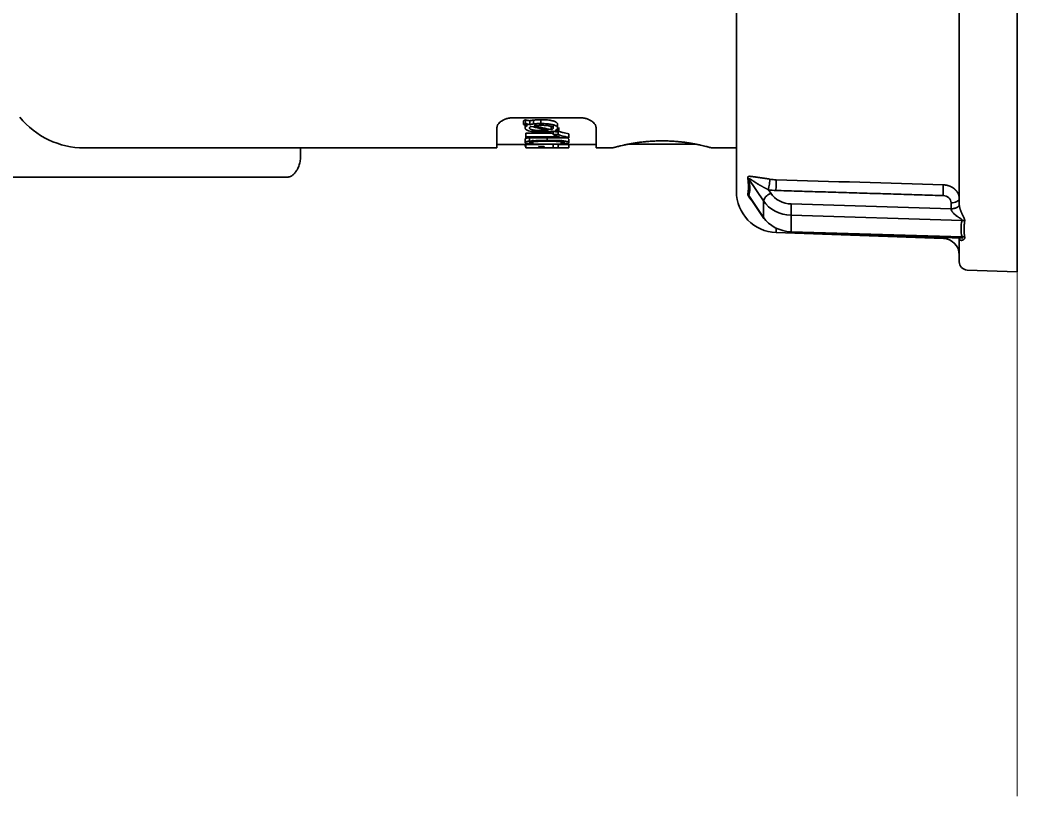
# Model space of a CAD drawing. Extents: x 5997 to 10491, y -672 to 3388.
# Drawn here: x 8080.7 to 8141.1, y 1291.8 to 1338.8 of the extents above; entities that cross this region are included whole.
import ezdxf

# ---------------------------------------------------------------- set-up
doc = ezdxf.new("R2010")
doc.units = 0
doc.header["$LTSCALE"] = 5
doc.layers.get('0').update_dxf_attribs({"linetype": 'CONTINUOUS', "lineweight": 0})
doc.layers.add('1', color=7, linetype='CONTINUOUS', true_color=0xffffff)

msp = doc.modelspace()

# ---------------------------------------------------------------- linework, layer by layer
at = {"color": 4}
msp.add_line((8141.073, 1391.826), (8141.073, 1291.826), dxfattribs=at)
at = {"layer": '1', "color": 7, "linetype": 'Continuous', "lineweight": 35}
for p, q in [((8141.073, 1323.576), (8141.073, 1360.076)), ((8124.073, 1355.206), (8124.073, 1328.447)), ((8137.573, 1327.644), (8137.573, 1339.826)), ((8110.573, 1332.906), (8114.573, 1332.906)), ((8109.573, 1331.076), (8109.573, 1332.31)), ((8111.182, 1332.72), (8111.182, 1332.489)), ((8111.278, 1332.506), (8111.278, 1332.281)), ((8111.309, 1332.776), (8111.309, 1332.544)), ((8111.556, 1332.713), (8111.556, 1332.482)), ((8111.775, 1332.76), (8111.775, 1332.529)), ((8112.859, 1332.407), (8112.859, 1332.184)), ((8112.983, 1332.505), (8112.983, 1332.28)), ((8113.247, 1332.139), (8113.247, 1332.509)), ((8113.32, 1332.31), (8113.32, 1332.088)), ((8115.573, 1332.31), (8115.573, 1331.076)), ((8111.32, 1331.961), (8111.32, 1331.747)), ((8111.32, 1331.961), (8112.97, 1331.961)), ((8113.354, 1331.747), (8111.32, 1331.747)), ((8111.32, 1331.683), (8111.32, 1331.747)), ((8112.264, 1332.237), (8112.264, 1332.125)), ((8112.501, 1332.186), (8112.501, 1332.131)), ((8112.97, 1331.888), (8112.97, 1332.089)), ((8113.279, 1331.888), (8112.97, 1331.888)), ((8113.279, 1332.073), (8113.279, 1331.888)), ((8113.92, 1331.725), (8113.92, 1331.937)), ((8113.92, 1331.725), (8113.92, 1331.683)), ((8109.573, 1331.276), (8112.101, 1331.276)), ((8111.277, 1331.609), (8111.277, 1331.402)), ((8111.278, 1331.402), (8111.277, 1331.402)), ((8111.277, 1331.276), (8111.277, 1331.171)), ((8111.32, 1331.683), (8113.92, 1331.683)), ((8111.32, 1331.276), (8111.32, 1331.081)), ((8112.422, 1331.171), (8112.101, 1331.171)), ((8112.101, 1331.112), (8112.101, 1331.171)), ((8112.101, 1331.112), (8112.422, 1331.112)), ((8112.422, 1331.171), (8112.422, 1331.112)), ((8112.97, 1331.076), (8112.97, 1331.276)), ((8113.279, 1331.276), (8113.279, 1331.076)), ((8113.309, 1331.276), (8115.573, 1331.276)), ((8113.93, 1331.609), (8113.856, 1331.661)), ((8113.92, 1331.083), (8113.92, 1331.283)), ((8113.93, 1331.609), (8113.93, 1331.402)), ((8113.93, 1331.276), (8113.93, 1331.171)), ((8117.546, 1331.306), (8119.664, 1331.306)), ((8119.207, 1331.306), (8119.072, 1331.306)), ((8119.664, 1331.306), (8119.791, 1331.306)), ((8119.791, 1331.306), (8120.036, 1331.306)), ((8120.203, 1331.306), (8120.036, 1331.306)), ((8120.243, 1331.306), (8120.207, 1331.306)), ((8120.243, 1331.306), (8121.306, 1331.306)), ((8121.472, 1331.306), (8121.306, 1331.306)), ((8121.57, 1331.306), (8121.472, 1331.306)), ((8084.573, 1331.076), (8109.573, 1331.076)), ((8097.673, 1331.076), (8097.673, 1330.529)), ((8112.97, 1331.081), (8111.32, 1331.081)), ((8113.279, 1331.076), (8112.97, 1331.076)), ((8113.279, 1331.076), (8113.312, 1331.076)), ((8115.573, 1331.076), (8116.608, 1331.076)), ((8122.573, 1331.076), (8124.073, 1331.076)), ((8079.473, 1329.3), (8096.793, 1329.3)), ((8124.835, 1329.191), (8125.719, 1327.865)), ((8124.811, 1328.192), (8125.736, 1326.804)), ((8125.719, 1326.865), (8124.835, 1328.191)), ((8126.01, 1328.544), (8126.152, 1328.332)), ((8125.719, 1327.865), (8125.719, 1326.865)), ((8127.398, 1327.683), (8137.073, 1327.39)), ((8137.073, 1327.755), (8137.073, 1327.39)), ((8125.719, 1326.865), (8125.736, 1326.804)), ((8127.381, 1327), (8127.381, 1326)), ((8137.751, 1326.687), (8127.381, 1327)), ((8126.486, 1325.948), (8126.486, 1326.214)), ((8126.486, 1325.948), (8136.608, 1325.595)), ((8127.381, 1326), (8127.383, 1325.933)), ((8127.381, 1326), (8137.751, 1325.687)), ((8127.383, 1325.933), (8137.783, 1325.619)), ((8136.608, 1325.595), (8136.608, 1325.654)), ((8137.573, 1324.181), (8137.573, 1325.644)), ((8138.055, 1323.681), (8141.073, 1323.576))]:
    msp.add_line(p, q, dxfattribs=at)
for centre, radius, start, end in [((8084.573, 1336.076), 5, 218.8492, 270), ((8126.573, 1328.447), 2.5, 180, 268), ((8136.573, 1324.595), 1, 0, 88), ((8138.073, 1324.181), 0.5, 180, 268)]:
    msp.add_arc(centre, radius, start, end, dxfattribs=at)
for centre, major_axis, ratio, start_param, end_param in [((8105.271, 1353.773), (0, 22.312), 0.8, 3.479125, 3.486665), ((8105.227, 1354.236), (0, 22.986), 0.8, 3.471375, 3.478674), ((8121.079, 1380.315), (0, 49.025), 0.918752, 2.92005, 2.925498), ((8121.145, 1377.875), (0, 46.354), 0.918002, 2.908335, 2.914314), ((8121.245, 1379.271), (0, 47.964), 0.918002, 2.913972, 2.919743), ((8123.536, 1341.826), (-24.94, 0), 0.431034, 1.074081, 1.120698), ((8123.849, 1341.826), (-24.862, 0), 0.432381, 1.065685, 1.112904), ((8121.895, 1384.209), (0, 53.022), 0.916835, 2.956523, 2.961663), ((8122.33, 1385.516), (0, 54.318), 0.919971, 2.955665, 2.960294), ((8108.1, 1355.123), (0, 23.965), 0.789352, 3.414324, 3.421183), ((8124.402, 1328.974), (0.495, 0.073), 0.76974, 0.402396, 0.643528), ((8122.131, 1332.747), (-2.46, 4.919), 0.25, 3.422403, 3.788078), ((8124.402, 1327.974), (-0.483, 0.129), 0.931738, 3.900953, 4.142077), ((8126.152, 1328.082), (0.416, 0.277), 0.433013, 1.289761, 2.860558), ((8126.573, 1331.078), (2.98, 0), 0.866025, 4.522349, 4.677178), ((8127.451, 1328.981), (1.5, 0), 0.866025, 3.665191, 4.677482), ((8136.571, 1327.756), (-0.502, 0), 0.866025, 3.137813, 4.674264), ((8127.451, 1328.731), (-2, 0), 0.866025, 0.523599, 1.53589), ((8127.398, 1327.433), (0.015, 0.5), 0.01745, 1.047461, 2.618258), ((8127.451, 1327.731), (2, 0), 0.866025, 3.665191, 4.677482)]:
    msp.add_ellipse(centre, major_axis=major_axis, ratio=ratio, start_param=start_param, end_param=end_param, dxfattribs=at)
for points, knots in [([(8110.573, 1332.906), (8110.501, 1332.906), (8110.431, 1332.901), (8110.346, 1332.889), (8110.329, 1332.886), (8110.295, 1332.88), (8110.278, 1332.877), (8110.229, 1332.866), (8110.197, 1332.858), (8110.134, 1332.839), (8110.104, 1332.829), (8110.06, 1332.813), (8110.046, 1332.807), (8110.018, 1332.795), (8110.004, 1332.789), (8109.936, 1332.758), (8109.887, 1332.731), (8109.832, 1332.694), (8109.821, 1332.687), (8109.801, 1332.672), (8109.79, 1332.664), (8109.761, 1332.641), (8109.743, 1332.625), (8109.693, 1332.577), (8109.665, 1332.544), (8109.63, 1332.494), (8109.62, 1332.477), (8109.603, 1332.443), (8109.596, 1332.426), (8109.579, 1332.376), (8109.573, 1332.343), (8109.573, 1332.31)], [0, 0, 0, 0, 0.125, 0.125, 0.15625, 0.15625, 0.1875, 0.1875, 0.25, 0.25, 0.3125, 0.3125, 0.34375, 0.34375, 0.375, 0.375, 0.5, 0.5, 0.53125, 0.53125, 0.5625, 0.5625, 0.625, 0.625, 0.75, 0.75, 0.8125, 0.8125, 0.875, 0.875, 1, 1, 1, 1]), ([(8114.573, 1332.906), (8114.644, 1332.906), (8114.714, 1332.901), (8114.8, 1332.889), (8114.817, 1332.886), (8114.851, 1332.88), (8114.867, 1332.877), (8114.917, 1332.866), (8114.949, 1332.858), (8115.012, 1332.839), (8115.042, 1332.829), (8115.086, 1332.813), (8115.1, 1332.807), (8115.128, 1332.795), (8115.142, 1332.789), (8115.21, 1332.758), (8115.258, 1332.731), (8115.314, 1332.694), (8115.324, 1332.687), (8115.345, 1332.672), (8115.355, 1332.664), (8115.385, 1332.641), (8115.403, 1332.625), (8115.453, 1332.577), (8115.481, 1332.544), (8115.515, 1332.494), (8115.525, 1332.477), (8115.543, 1332.443), (8115.55, 1332.426), (8115.567, 1332.376), (8115.573, 1332.343), (8115.573, 1332.31)], [0, 0, 0, 0, 0.125, 0.125, 0.15625, 0.15625, 0.1875, 0.1875, 0.25, 0.25, 0.3125, 0.3125, 0.34375, 0.34375, 0.375, 0.375, 0.5, 0.5, 0.53125, 0.53125, 0.5625, 0.5625, 0.625, 0.625, 0.75, 0.75, 0.8125, 0.8125, 0.875, 0.875, 1, 1, 1, 1]), ([(8111.278, 1332.281), (8111.279, 1332.294), (8111.283, 1332.308), (8111.293, 1332.328), (8111.297, 1332.335), (8111.306, 1332.348), (8111.312, 1332.355), (8111.33, 1332.375), (8111.344, 1332.387), (8111.37, 1332.404), (8111.379, 1332.41), (8111.399, 1332.421), (8111.41, 1332.426), (8111.421, 1332.431)], [0, 0, 0, 0, 0.25, 0.25, 0.375, 0.375, 0.5, 0.5, 0.75, 0.75, 0.875, 0.875, 1, 1, 1, 1]), ([(8111.651, 1332.375), (8111.635, 1332.37), (8111.62, 1332.364), (8111.601, 1332.354), (8111.595, 1332.35), (8111.583, 1332.343), (8111.573, 1332.335), (8111.565, 1332.327), (8111.557, 1332.319), (8111.554, 1332.314), (8111.545, 1332.301), (8111.542, 1332.293), (8111.54, 1332.284)], [0, 0, 0, 0, 0.25, 0.25, 0.375, 0.375, 0.5, 0.625, 0.625, 0.75, 0.75, 1, 1, 1, 1]), ([(8111.786, 1332.759), (8111.746, 1332.754), (8111.707, 1332.748), (8111.63, 1332.732), (8111.593, 1332.723), (8111.556, 1332.713)], [0, 0, 0, 0, 0.5, 0.5, 1, 1, 1, 1]), ([(8112.264, 1332.446), (8112.188, 1332.447), (8112.113, 1332.445), (8111.964, 1332.436), (8111.891, 1332.429), (8111.818, 1332.419)], [0, 0, 0, 0, 0.5, 0.5, 1, 1, 1, 1]), ([(8113.247, 1332.506), (8113.247, 1332.519), (8113.245, 1332.531), (8113.238, 1332.55), (8113.235, 1332.556), (8113.227, 1332.569), (8113.223, 1332.575), (8113.208, 1332.593), (8113.196, 1332.605), (8113.174, 1332.621), (8113.167, 1332.627), (8113.15, 1332.637), (8113.142, 1332.642), (8113.115, 1332.657), (8113.095, 1332.666), (8113.054, 1332.683), (8113.032, 1332.691), (8112.986, 1332.705), (8112.963, 1332.712), (8112.915, 1332.724), (8112.89, 1332.729), (8112.841, 1332.739), (8112.816, 1332.743), (8112.765, 1332.752), (8112.739, 1332.755), (8112.66, 1332.765), (8112.608, 1332.77), (8112.502, 1332.778), (8112.449, 1332.78), (8112.343, 1332.784), (8112.29, 1332.784), (8112.236, 1332.784)], [0, 0, 0, 0, 0.0625, 0.0625, 0.09375, 0.09375, 0.125, 0.125, 0.1875, 0.1875, 0.21875, 0.21875, 0.25, 0.25, 0.3125, 0.3125, 0.375, 0.375, 0.4375, 0.4375, 0.5, 0.5, 0.5625, 0.5625, 0.625, 0.625, 0.75, 0.75, 0.875, 0.875, 1, 1, 1, 1]), ([(8111.479, 1332.117), (8111.448, 1332.126), (8111.421, 1332.136), (8111.39, 1332.151), (8111.385, 1332.154), (8111.373, 1332.16), (8111.368, 1332.163), (8111.352, 1332.173), (8111.333, 1332.186), (8111.318, 1332.201), (8111.308, 1332.212), (8111.305, 1332.216), (8111.299, 1332.224), (8111.297, 1332.228), (8111.285, 1332.248), (8111.28, 1332.264), (8111.278, 1332.281)], [0, 0, 0, 0, 0.25, 0.25, 0.3125, 0.3125, 0.375, 0.375, 0.5, 0.625, 0.625, 0.6875, 0.6875, 0.75, 0.75, 1, 1, 1, 1]), ([(8112.26, 1332.039), (8112.191, 1332.037), (8112.124, 1332.037), (8111.989, 1332.042), (8111.922, 1332.046), (8111.823, 1332.056), (8111.79, 1332.06), (8111.725, 1332.068), (8111.693, 1332.073), (8111.598, 1332.089), (8111.537, 1332.102), (8111.478, 1332.116)], [0, 0, 0, 0, 0.25, 0.25, 0.5, 0.5, 0.625, 0.625, 0.75, 0.75, 1, 1, 1, 1]), ([(8112.859, 1332.183), (8112.876, 1332.189), (8112.892, 1332.195), (8112.914, 1332.205), (8112.92, 1332.209), (8112.933, 1332.216), (8112.939, 1332.22), (8112.955, 1332.232), (8112.963, 1332.241), (8112.977, 1332.259), (8112.981, 1332.269), (8112.984, 1332.279)], [0, 0, 0, 0, 0.25, 0.25, 0.375, 0.375, 0.5, 0.5, 0.75, 0.75, 1, 1, 1, 1]), ([(8113.354, 1331.748), (8113.277, 1331.765), (8113.207, 1331.786), (8113.111, 1331.821), (8113.08, 1331.833), (8113.037, 1331.853), (8113.023, 1331.86), (8112.995, 1331.874), (8112.982, 1331.881), (8112.97, 1331.888)], [0, 0, 0, 0, 0.5, 0.5, 0.75, 0.75, 0.875, 0.875, 1, 1, 1, 1]), ([(8113.248, 1332.28), (8113.245, 1332.266), (8113.24, 1332.252), (8113.229, 1332.232), (8113.224, 1332.225), (8113.214, 1332.212), (8113.208, 1332.206), (8113.188, 1332.187), (8113.173, 1332.175), (8113.146, 1332.159), (8113.136, 1332.154), (8113.115, 1332.144), (8113.104, 1332.139), (8113.093, 1332.134)], [0, 0, 0, 0, 0.25, 0.25, 0.375, 0.375, 0.5, 0.5, 0.75, 0.75, 0.875, 0.875, 1, 1, 1, 1]), ([(8113.931, 1331.937), (8113.866, 1331.945), (8113.804, 1331.953), (8113.684, 1331.974), (8113.627, 1331.986), (8113.544, 1332.008), (8113.517, 1332.015), (8113.464, 1332.031), (8113.439, 1332.039), (8113.366, 1332.065), (8113.321, 1332.084), (8113.279, 1332.105)], [0, 0, 0, 0, 0.25, 0.25, 0.5, 0.5, 0.625, 0.625, 0.75, 0.75, 1, 1, 1, 1]), ([(8113.279, 1331.888), (8113.32, 1331.868), (8113.365, 1331.85), (8113.46, 1331.816), (8113.511, 1331.801), (8113.593, 1331.781), (8113.621, 1331.774), (8113.678, 1331.762), (8113.707, 1331.757), (8113.796, 1331.741), (8113.857, 1331.732), (8113.92, 1331.725)], [0, 0, 0, 0, 0.25, 0.25, 0.5, 0.5, 0.625, 0.625, 0.75, 0.75, 1, 1, 1, 1]), ([(8111.432, 1331.683), (8111.428, 1331.682), (8111.424, 1331.682), (8111.413, 1331.679), (8111.406, 1331.677), (8111.386, 1331.672), (8111.373, 1331.668), (8111.355, 1331.662), (8111.35, 1331.66), (8111.339, 1331.656), (8111.334, 1331.654), (8111.319, 1331.648), (8111.303, 1331.639), (8111.291, 1331.629), (8111.281, 1331.62), (8111.277, 1331.615), (8111.275, 1331.611)], [0, 0, 0, 0, 0.043338, 0.043338, 0.130307, 0.130307, 0.304246, 0.304246, 0.391215, 0.391215, 0.478184, 0.478184, 0.652123, 0.826061, 0.826061, 1, 1, 1, 1]), ([(8111.275, 1331.404), (8111.28, 1331.413), (8111.289, 1331.423), (8111.311, 1331.436), (8111.319, 1331.44), (8111.339, 1331.449), (8111.349, 1331.453), (8111.367, 1331.459), (8111.373, 1331.461), (8111.386, 1331.464), (8111.392, 1331.466), (8111.413, 1331.471), (8111.442, 1331.478), (8111.474, 1331.483), (8111.5, 1331.487), (8111.508, 1331.488), (8111.526, 1331.49), (8111.535, 1331.491), (8111.544, 1331.492)], [0, 0, 0, 0, 0.25, 0.25, 0.375, 0.375, 0.5, 0.5, 0.5625, 0.5625, 0.625, 0.625, 0.75, 0.875, 0.875, 0.9375, 0.9375, 1, 1, 1, 1]), ([(8112.603, 1331.294), (8112.538, 1331.294), (8112.474, 1331.294), (8112.346, 1331.295), (8112.282, 1331.296), (8112.154, 1331.297), (8112.091, 1331.298), (8111.963, 1331.302), (8111.9, 1331.304), (8111.806, 1331.307), (8111.774, 1331.309), (8111.712, 1331.312), (8111.682, 1331.314), (8111.621, 1331.318), (8111.59, 1331.321), (8111.531, 1331.326), (8111.503, 1331.329), (8111.461, 1331.335), (8111.448, 1331.336), (8111.421, 1331.341), (8111.409, 1331.343), (8111.385, 1331.347), (8111.373, 1331.35), (8111.351, 1331.355), (8111.341, 1331.358), (8111.322, 1331.364), (8111.314, 1331.367), (8111.304, 1331.372), (8111.3, 1331.374), (8111.294, 1331.378), (8111.292, 1331.379), (8111.285, 1331.385), (8111.281, 1331.389), (8111.277, 1331.396), (8111.277, 1331.4), (8111.277, 1331.404)], [0, 0, 0, 0, 0.125, 0.125, 0.25, 0.25, 0.375, 0.375, 0.5, 0.5, 0.5625, 0.5625, 0.625, 0.625, 0.6875, 0.6875, 0.75, 0.75, 0.78125, 0.78125, 0.8125, 0.8125, 0.84375, 0.84375, 0.875, 0.875, 0.90625, 0.90625, 0.921875, 0.921875, 0.9375, 0.9375, 0.96875, 0.96875, 1, 1, 1, 1]), ([(8111.749, 1331.457), (8111.723, 1331.455), (8111.698, 1331.453), (8111.664, 1331.448), (8111.653, 1331.446), (8111.632, 1331.442), (8111.622, 1331.439), (8111.608, 1331.436), (8111.603, 1331.434), (8111.595, 1331.432), (8111.59, 1331.43), (8111.578, 1331.426), (8111.564, 1331.421), (8111.553, 1331.415), (8111.543, 1331.409), (8111.539, 1331.406), (8111.536, 1331.402)], [0, 0, 0, 0, 0.25, 0.25, 0.375, 0.375, 0.5, 0.5, 0.5625, 0.5625, 0.625, 0.625, 0.75, 0.875, 0.875, 1, 1, 1, 1]), ([(8111.536, 1331.402), (8111.542, 1331.396), (8111.552, 1331.39), (8111.572, 1331.382), (8111.579, 1331.379), (8111.595, 1331.374), (8111.604, 1331.372), (8111.622, 1331.367), (8111.632, 1331.365), (8111.654, 1331.362), (8111.676, 1331.358), (8111.7, 1331.356), (8111.724, 1331.354), (8111.737, 1331.353), (8111.75, 1331.352)], [0, 0, 0, 0, 0.25, 0.25, 0.375, 0.375, 0.5, 0.5, 0.625, 0.625, 0.75, 0.875, 0.875, 1, 1, 1, 1]), ([(8111.542, 1331.493), (8111.715, 1331.509), (8111.889, 1331.52), (8112.154, 1331.53), (8112.243, 1331.532), (8112.422, 1331.534), (8112.512, 1331.534), (8112.602, 1331.532)], [0, 0, 0, 0, 0.5, 0.5, 0.75, 0.75, 1, 1, 1, 1]), ([(8112.603, 1331.534), (8112.667, 1331.534), (8112.731, 1331.534), (8112.859, 1331.532), (8112.923, 1331.532), (8113.05, 1331.529), (8113.114, 1331.527), (8113.241, 1331.523), (8113.305, 1331.52), (8113.398, 1331.515), (8113.43, 1331.513), (8113.491, 1331.508), (8113.522, 1331.506), (8113.568, 1331.502), (8113.583, 1331.5), (8113.613, 1331.497), (8113.628, 1331.495), (8113.672, 1331.49), (8113.701, 1331.486), (8113.742, 1331.479), (8113.756, 1331.477), (8113.782, 1331.472), (8113.807, 1331.467), (8113.831, 1331.461), (8113.847, 1331.456), (8113.852, 1331.455), (8113.863, 1331.451), (8113.868, 1331.45), (8113.882, 1331.445), (8113.89, 1331.441), (8113.901, 1331.435), (8113.904, 1331.434), (8113.91, 1331.43), (8113.913, 1331.428), (8113.926, 1331.418), (8113.93, 1331.41), (8113.93, 1331.402)], [0, 0, 0, 0, 0.125, 0.125, 0.25, 0.25, 0.375, 0.375, 0.5, 0.5, 0.5625, 0.5625, 0.625, 0.625, 0.65625, 0.65625, 0.6875, 0.6875, 0.75, 0.75, 0.78125, 0.78125, 0.8125, 0.84375, 0.84375, 0.859375, 0.859375, 0.875, 0.875, 0.90625, 0.90625, 0.921875, 0.921875, 0.9375, 0.9375, 1, 1, 1, 1]), ([(8112.603, 1331.294), (8112.666, 1331.294), (8112.73, 1331.294), (8112.858, 1331.295), (8112.922, 1331.296), (8113.049, 1331.297), (8113.113, 1331.298), (8113.239, 1331.301), (8113.303, 1331.303), (8113.427, 1331.308), (8113.489, 1331.312), (8113.579, 1331.318), (8113.609, 1331.32), (8113.668, 1331.326), (8113.697, 1331.329), (8113.739, 1331.334), (8113.753, 1331.336), (8113.78, 1331.34), (8113.793, 1331.342), (8113.83, 1331.349), (8113.852, 1331.354), (8113.876, 1331.361), (8113.881, 1331.363), (8113.889, 1331.366), (8113.901, 1331.371), (8113.911, 1331.376), (8113.918, 1331.381), (8113.92, 1331.383), (8113.924, 1331.387), (8113.929, 1331.392), (8113.93, 1331.398), (8113.93, 1331.402)], [0, 0, 0, 0, 0.125, 0.125, 0.25, 0.25, 0.375, 0.375, 0.5, 0.5, 0.625, 0.625, 0.6875, 0.6875, 0.75, 0.75, 0.78125, 0.78125, 0.8125, 0.8125, 0.875, 0.875, 0.890625, 0.890625, 0.90625, 0.9375, 0.9375, 0.953125, 0.953125, 0.96875, 1, 1, 1, 1]), ([(8113.456, 1331.352), (8113.482, 1331.354), (8113.507, 1331.356), (8113.542, 1331.36), (8113.553, 1331.362), (8113.574, 1331.366), (8113.584, 1331.368), (8113.598, 1331.371), (8113.602, 1331.372), (8113.611, 1331.374), (8113.615, 1331.376), (8113.627, 1331.379), (8113.641, 1331.385), (8113.653, 1331.39), (8113.662, 1331.396), (8113.666, 1331.399), (8113.669, 1331.403)], [0, 0, 0, 0, 0.25, 0.25, 0.375, 0.375, 0.5, 0.5, 0.5625, 0.5625, 0.625, 0.625, 0.75, 0.875, 0.875, 1, 1, 1, 1]), ([(8113.67, 1331.403), (8113.665, 1331.409), (8113.657, 1331.415), (8113.64, 1331.423), (8113.634, 1331.425), (8113.62, 1331.431), (8113.605, 1331.435), (8113.587, 1331.44), (8113.568, 1331.444), (8113.558, 1331.446), (8113.538, 1331.449), (8113.527, 1331.451), (8113.505, 1331.453), (8113.493, 1331.454), (8113.481, 1331.455)], [0, 0, 0, 0, 0.25, 0.25, 0.375, 0.375, 0.5, 0.625, 0.625, 0.75, 0.75, 0.875, 0.875, 1, 1, 1, 1]), ([(8119.574, 1331.503), (8119.474, 1331.503), (8119.375, 1331.502), (8119.18, 1331.496), (8118.986, 1331.488), (8118.795, 1331.474), (8118.677, 1331.464), (8118.654, 1331.462), (8118.607, 1331.458), (8118.583, 1331.456), (8118.513, 1331.449), (8118.467, 1331.444), (8118.331, 1331.429), (8118.155, 1331.407), (8117.988, 1331.383), (8117.866, 1331.363), (8117.826, 1331.356), (8117.766, 1331.346), (8117.747, 1331.343), (8117.708, 1331.336), (8117.612, 1331.319), (8117.45, 1331.288), (8117.254, 1331.246), (8117.137, 1331.22), (8117.068, 1331.204), (8117.055, 1331.2), (8117.028, 1331.194), (8116.989, 1331.185), (8116.953, 1331.176), (8116.884, 1331.159), (8116.8, 1331.137), (8116.733, 1331.12), (8116.69, 1331.108), (8116.677, 1331.105), (8116.659, 1331.1), (8116.653, 1331.098), (8116.642, 1331.095), (8116.616, 1331.088), (8116.583, 1331.079), (8116.573, 1331.076), (8116.573, 1331.076), (8116.573, 1331.076), (8116.573, 1331.076)], [0, 0, 0, 0, 0.062481, 0.062481, 0.124962, 0.187443, 0.187443, 0.203063, 0.203063, 0.218684, 0.218684, 0.249924, 0.249924, 0.312405, 0.374886, 0.374886, 0.406127, 0.406127, 0.421747, 0.421747, 0.437367, 0.499848, 0.562329, 0.62481, 0.62481, 0.64043, 0.64043, 0.656051, 0.687291, 0.687291, 0.749772, 0.812253, 0.812253, 0.843494, 0.843494, 0.859114, 0.859114, 0.874734, 0.937215, 0.999696, 0.999696, 1, 1, 1, 1]), ([(8122.573, 1331.076), (8122.573, 1331.076), (8122.568, 1331.077), (8122.549, 1331.083), (8122.535, 1331.087), (8122.496, 1331.097), (8122.449, 1331.11), (8122.383, 1331.128), (8122.326, 1331.142), (8122.306, 1331.148), (8122.264, 1331.158), (8122.242, 1331.164), (8122.172, 1331.181), (8122.072, 1331.205), (8121.956, 1331.232), (8121.863, 1331.252), (8121.831, 1331.259), (8121.781, 1331.27), (8121.765, 1331.273), (8121.731, 1331.28), (8121.645, 1331.298), (8121.483, 1331.329), (8121.248, 1331.369), (8121.081, 1331.394), (8120.972, 1331.409), (8120.95, 1331.412), (8120.906, 1331.418), (8120.839, 1331.426), (8120.772, 1331.434), (8120.637, 1331.449), (8120.453, 1331.467), (8120.262, 1331.481), (8120.117, 1331.489), (8120.069, 1331.491), (8119.97, 1331.496), (8119.921, 1331.497), (8119.772, 1331.502), (8119.673, 1331.503), (8119.574, 1331.503)], [0, 0, 0, 0, 0.06149, 0.06149, 0.124057, 0.124057, 0.186625, 0.249192, 0.249192, 0.280476, 0.280476, 0.311759, 0.311759, 0.374327, 0.436894, 0.436894, 0.468178, 0.468178, 0.483819, 0.483819, 0.499461, 0.562029, 0.624596, 0.687163, 0.687163, 0.702805, 0.702805, 0.718447, 0.749731, 0.749731, 0.812298, 0.874865, 0.874865, 0.906149, 0.906149, 0.937433, 0.937433, 1, 1, 1, 1]), ([(8097.52, 1329.859), (8097.538, 1329.898), (8097.572, 1329.979), (8097.615, 1330.109), (8097.648, 1330.245), (8097.668, 1330.385), (8097.673, 1330.481), (8097.673, 1330.529), (8097.673, 1330.529), (8097.673, 1330.529)], [0, 0, 0, 0, 0.199998, 0.399997, 0.599995, 0.799993, 0.999992, 0.999992, 1, 1, 1, 1]), ([(8113.279, 1331.076), (8113.322, 1331.076), (8113.368, 1331.076), (8113.466, 1331.077), (8113.518, 1331.078), (8113.587, 1331.079), (8113.601, 1331.079), (8113.629, 1331.079), (8113.643, 1331.08), (8113.687, 1331.08), (8113.716, 1331.081), (8113.806, 1331.082), (8113.867, 1331.083), (8113.93, 1331.083)], [0, 0, 0, 0, 0.25, 0.25, 0.5, 0.5, 0.5625, 0.5625, 0.625, 0.625, 0.75, 0.75, 1, 1, 1, 1]), ([(8097.062, 1329.341), (8097.03, 1329.331), (8096.998, 1329.322), (8096.934, 1329.31), (8096.902, 1329.306), (8096.837, 1329.3), (8096.804, 1329.299), (8096.739, 1329.301), (8096.706, 1329.303), (8096.673, 1329.307)], [0, 0, 0, 0, 0.25, 0.25, 0.5, 0.5, 0.75, 0.75, 1, 1, 1, 1]), ([(8097.062, 1329.341), (8097.089, 1329.356), (8097.116, 1329.373), (8097.166, 1329.407), (8097.19, 1329.426), (8097.236, 1329.464), (8097.258, 1329.484), (8097.299, 1329.526), (8097.319, 1329.548), (8097.357, 1329.592), (8097.375, 1329.615), (8097.409, 1329.662), (8097.424, 1329.686), (8097.47, 1329.758), (8097.496, 1329.808), (8097.52, 1329.859)], [0, 0, 0, 0, 0.125, 0.125, 0.25, 0.25, 0.375, 0.375, 0.5, 0.5, 0.625, 0.625, 0.75, 0.75, 1, 1, 1, 1]), ([(8124.764, 1329.261), (8124.763, 1329.263), (8124.763, 1329.266), (8124.763, 1329.271), (8124.763, 1329.276), (8124.763, 1329.281), (8124.763, 1329.285), (8124.763, 1329.289), (8124.764, 1329.293), (8124.764, 1329.297), (8124.765, 1329.301), (8124.766, 1329.305), (8124.768, 1329.309), (8124.769, 1329.312), (8124.771, 1329.315), (8124.772, 1329.319), (8124.774, 1329.321), (8124.775, 1329.322)], [0, 0, 0, 0, 0.064505, 0.129028, 0.193639, 0.258405, 0.323397, 0.38868, 0.454323, 0.520391, 0.586948, 0.654059, 0.721784, 0.790183, 0.859315, 0.929236, 1, 1, 1, 1]), ([(8124.775, 1329.322), (8124.775, 1329.323), (8124.777, 1329.325), (8124.779, 1329.328), (8124.782, 1329.33), (8124.785, 1329.333), (8124.788, 1329.335), (8124.791, 1329.338), (8124.795, 1329.34), (8124.798, 1329.342), (8124.802, 1329.344), (8124.806, 1329.345), (8124.811, 1329.347), (8124.815, 1329.348), (8124.82, 1329.35), (8124.825, 1329.351), (8124.83, 1329.352), (8124.836, 1329.353), (8124.841, 1329.354), (8124.853, 1329.356), (8124.871, 1329.357), (8124.898, 1329.356), (8124.929, 1329.355), (8124.964, 1329.351), (8125.008, 1329.346), (8125.06, 1329.339), (8125.12, 1329.33), (8125.184, 1329.321), (8125.251, 1329.311), (8125.308, 1329.303), (8125.354, 1329.296), (8125.388, 1329.291), (8125.421, 1329.287), (8125.455, 1329.282), (8125.489, 1329.277), (8125.523, 1329.272), (8125.557, 1329.268), (8125.591, 1329.263), (8125.625, 1329.258), (8125.66, 1329.253), (8125.694, 1329.248), (8125.728, 1329.243), (8125.762, 1329.239), (8125.797, 1329.234), (8125.831, 1329.229), (8125.865, 1329.224), (8125.9, 1329.218), (8125.934, 1329.213), (8125.968, 1329.208), (8126.002, 1329.202), (8126.036, 1329.197), (8126.07, 1329.191), (8126.093, 1329.188), (8126.104, 1329.186)], [0, 0, 0, 0, 0.005233, 0.010545, 0.015937, 0.021415, 0.02698, 0.032638, 0.03839, 0.044241, 0.050192, 0.056246, 0.062406, 0.068674, 0.075053, 0.081545, 0.088151, 0.094875, 0.101717, 0.108679, 0.13517, 0.163725, 0.194426, 0.227341, 0.262525, 0.311858, 0.361478, 0.411445, 0.46182, 0.512664, 0.536354, 0.559769, 0.582914, 0.605794, 0.628415, 0.650784, 0.672906, 0.69479, 0.716442, 0.73787, 0.759081, 0.780083, 0.800886, 0.821497, 0.841927, 0.862184, 0.882278, 0.902219, 0.922017, 0.941684, 0.961229, 0.980664, 1, 1, 1, 1]), ([(8124.775, 1328.339), (8124.775, 1328.344), (8124.777, 1328.353), (8124.779, 1328.367), (8124.782, 1328.382), (8124.784, 1328.396), (8124.786, 1328.411), (8124.788, 1328.426), (8124.789, 1328.442), (8124.791, 1328.457), (8124.793, 1328.473), (8124.794, 1328.489), (8124.795, 1328.504), (8124.797, 1328.521), (8124.798, 1328.537), (8124.799, 1328.553), (8124.8, 1328.57), (8124.801, 1328.587), (8124.801, 1328.604), (8124.802, 1328.621), (8124.802, 1328.639), (8124.803, 1328.656), (8124.803, 1328.674), (8124.803, 1328.692), (8124.803, 1328.71), (8124.803, 1328.728), (8124.803, 1328.746), (8124.803, 1328.765), (8124.802, 1328.784), (8124.802, 1328.803), (8124.801, 1328.822), (8124.801, 1328.841), (8124.8, 1328.86), (8124.799, 1328.88), (8124.798, 1328.9), (8124.797, 1328.92), (8124.795, 1328.94), (8124.794, 1328.96), (8124.793, 1328.98), (8124.791, 1329.001), (8124.789, 1329.022), (8124.788, 1329.042), (8124.786, 1329.063), (8124.784, 1329.085), (8124.782, 1329.106), (8124.779, 1329.128), (8124.777, 1329.149), (8124.775, 1329.164), (8124.775, 1329.171)], [0, 0, 0, 0, 0.021779, 0.043552, 0.06532, 0.087084, 0.108843, 0.130598, 0.152348, 0.174095, 0.195839, 0.217578, 0.239315, 0.261049, 0.28278, 0.304509, 0.326236, 0.347961, 0.369684, 0.391405, 0.413126, 0.434845, 0.456564, 0.478282, 0.5, 0.521718, 0.543437, 0.565155, 0.586875, 0.608595, 0.630317, 0.65204, 0.673765, 0.695491, 0.71722, 0.738951, 0.760685, 0.782422, 0.804162, 0.825905, 0.847652, 0.869403, 0.891157, 0.912916, 0.93468, 0.956448, 0.978221, 1, 1, 1, 1]), ([(8126.01, 1328.544), (8126, 1328.549), (8125.978, 1328.56), (8125.944, 1328.577), (8125.91, 1328.595), (8125.874, 1328.613), (8125.836, 1328.633), (8125.798, 1328.653), (8125.759, 1328.674), (8125.718, 1328.696), (8125.676, 1328.719), (8125.633, 1328.742), (8125.59, 1328.766), (8125.545, 1328.791), (8125.5, 1328.817), (8125.454, 1328.844), (8125.407, 1328.871), (8125.36, 1328.9), (8125.297, 1328.938), (8125.227, 1328.983), (8125.152, 1329.031), (8125.093, 1329.07), (8125.048, 1329.101), (8125.019, 1329.121), (8125.003, 1329.131), (8124.996, 1329.136), (8124.988, 1329.141), (8124.981, 1329.146), (8124.974, 1329.151), (8124.967, 1329.155), (8124.96, 1329.16), (8124.954, 1329.164), (8124.947, 1329.168), (8124.941, 1329.171), (8124.935, 1329.175), (8124.93, 1329.179), (8124.924, 1329.182), (8124.918, 1329.185), (8124.913, 1329.188), (8124.908, 1329.191), (8124.903, 1329.194), (8124.898, 1329.196), (8124.894, 1329.199), (8124.889, 1329.201), (8124.885, 1329.203), (8124.881, 1329.205), (8124.877, 1329.207), (8124.873, 1329.208), (8124.87, 1329.21), (8124.867, 1329.211), (8124.863, 1329.212), (8124.86, 1329.213), (8124.857, 1329.214), (8124.855, 1329.215), (8124.852, 1329.215), (8124.85, 1329.215), (8124.848, 1329.215), (8124.846, 1329.215), (8124.844, 1329.215), (8124.842, 1329.215), (8124.84, 1329.215), (8124.839, 1329.214), (8124.838, 1329.213), (8124.837, 1329.212), (8124.836, 1329.211), (8124.835, 1329.21), (8124.834, 1329.208), (8124.834, 1329.207), (8124.833, 1329.205), (8124.833, 1329.203), (8124.833, 1329.201), (8124.833, 1329.199), (8124.834, 1329.196), (8124.834, 1329.193), (8124.835, 1329.192), (8124.835, 1329.191)], [0, 0, 0, 0, 0.021678, 0.044441, 0.06829, 0.09323, 0.119264, 0.146392, 0.174618, 0.203943, 0.234368, 0.265896, 0.298527, 0.332262, 0.367103, 0.403051, 0.440106, 0.478269, 0.517542, 0.593121, 0.657496, 0.710669, 0.75264, 0.783411, 0.790849, 0.798143, 0.805293, 0.8123, 0.819163, 0.825884, 0.832462, 0.838898, 0.845193, 0.851346, 0.857359, 0.863231, 0.868963, 0.874557, 0.880012, 0.885329, 0.890509, 0.895553, 0.900461, 0.905235, 0.909875, 0.914383, 0.918759, 0.923006, 0.927124, 0.931116, 0.934982, 0.938725, 0.942347, 0.94585, 0.949236, 0.952509, 0.955672, 0.958728, 0.961681, 0.964535, 0.967295, 0.969966, 0.972555, 0.975066, 0.977508, 0.979887, 0.982212, 0.984492, 0.986736, 0.988953, 0.991154, 0.993349, 0.995548, 0.997762, 1, 1, 1, 1]), ([(8136.59, 1328.191), (8136.592, 1328.243), (8136.595, 1328.301), (8136.599, 1328.42), (8136.6, 1328.481), (8136.604, 1328.6), (8136.605, 1328.657), (8136.607, 1328.759), (8136.608, 1328.804), (8136.608, 1328.84)], [0, 0, 0, 0, 0.25, 0.25, 0.5, 0.5, 0.75, 0.75, 1, 1, 1, 1]), ([(8136.608, 1328.84), (8136.61, 1328.84), (8136.616, 1328.84), (8136.624, 1328.84), (8136.632, 1328.839), (8136.64, 1328.839), (8136.648, 1328.838), (8136.657, 1328.838), (8136.665, 1328.837), (8136.673, 1328.837), (8136.682, 1328.836), (8136.69, 1328.835), (8136.698, 1328.834), (8136.707, 1328.833), (8136.716, 1328.832), (8136.724, 1328.831), (8136.733, 1328.83), (8136.742, 1328.829), (8136.75, 1328.827), (8136.759, 1328.826), (8136.768, 1328.825), (8136.777, 1328.823), (8136.786, 1328.821), (8136.795, 1328.82), (8136.804, 1328.818), (8136.813, 1328.816), (8136.822, 1328.814), (8136.831, 1328.812), (8136.84, 1328.81), (8136.849, 1328.808), (8136.858, 1328.806), (8136.867, 1328.803), (8136.877, 1328.801), (8136.886, 1328.798), (8136.895, 1328.796), (8136.904, 1328.793), (8136.914, 1328.79), (8136.923, 1328.787), (8136.932, 1328.784), (8136.942, 1328.781), (8136.951, 1328.778), (8136.961, 1328.775), (8136.97, 1328.771), (8136.979, 1328.768), (8136.989, 1328.764), (8136.998, 1328.761), (8137.008, 1328.757), (8137.017, 1328.753), (8137.026, 1328.749), (8137.036, 1328.745), (8137.045, 1328.741), (8137.055, 1328.737), (8137.064, 1328.732), (8137.074, 1328.728), (8137.083, 1328.723), (8137.092, 1328.718), (8137.102, 1328.713), (8137.111, 1328.709), (8137.12, 1328.703), (8137.13, 1328.698), (8137.139, 1328.693), (8137.148, 1328.688), (8137.157, 1328.682), (8137.167, 1328.677), (8137.176, 1328.671), (8137.185, 1328.665), (8137.194, 1328.659), (8137.203, 1328.653), (8137.212, 1328.647), (8137.221, 1328.64), (8137.23, 1328.634), (8137.239, 1328.627), (8137.248, 1328.621), (8137.256, 1328.614), (8137.265, 1328.607), (8137.274, 1328.6), (8137.282, 1328.593), (8137.291, 1328.586), (8137.299, 1328.578), (8137.308, 1328.571), (8137.316, 1328.563), (8137.324, 1328.556), (8137.332, 1328.548), (8137.341, 1328.54), (8137.349, 1328.532), (8137.356, 1328.523), (8137.364, 1328.515), (8137.372, 1328.507), (8137.38, 1328.498), (8137.387, 1328.489), (8137.394, 1328.481), (8137.402, 1328.472), (8137.409, 1328.463), (8137.416, 1328.454), (8137.423, 1328.444), (8137.43, 1328.435), (8137.437, 1328.425), (8137.443, 1328.416), (8137.45, 1328.406), (8137.456, 1328.396), (8137.462, 1328.386), (8137.468, 1328.376), (8137.474, 1328.366), (8137.48, 1328.356), (8137.486, 1328.346), (8137.491, 1328.335), (8137.497, 1328.325), (8137.502, 1328.314), (8137.507, 1328.303), (8137.512, 1328.292), (8137.517, 1328.281), (8137.521, 1328.27), (8137.526, 1328.259), (8137.53, 1328.248), (8137.534, 1328.236), (8137.538, 1328.225), (8137.541, 1328.213), (8137.545, 1328.202), (8137.548, 1328.19), (8137.551, 1328.178), (8137.554, 1328.166), (8137.557, 1328.154), (8137.559, 1328.142), (8137.562, 1328.13), (8137.564, 1328.118), (8137.566, 1328.105), (8137.567, 1328.093), (8137.569, 1328.081), (8137.57, 1328.068), (8137.571, 1328.055), (8137.572, 1328.043), (8137.572, 1328.03), (8137.573, 1328.017), (8137.573, 1328.009), (8137.573, 1328.005)], [0, 0, 0, 0, 0.005202, 0.01044, 0.015714, 0.021025, 0.026371, 0.031754, 0.037173, 0.042628, 0.048119, 0.053646, 0.05921, 0.06481, 0.070446, 0.076118, 0.081826, 0.087571, 0.093352, 0.099169, 0.105022, 0.110911, 0.116837, 0.122798, 0.128796, 0.134831, 0.140901, 0.147008, 0.15315, 0.159329, 0.165545, 0.171796, 0.178084, 0.184408, 0.190768, 0.197164, 0.203597, 0.210066, 0.216571, 0.223112, 0.22969, 0.236304, 0.242954, 0.24964, 0.256363, 0.263122, 0.269917, 0.276748, 0.283615, 0.290519, 0.297459, 0.304436, 0.311448, 0.318497, 0.325582, 0.332703, 0.339861, 0.347055, 0.354285, 0.361551, 0.368854, 0.376193, 0.383568, 0.39098, 0.398428, 0.405912, 0.413432, 0.420988, 0.428581, 0.43621, 0.443876, 0.451578, 0.459316, 0.46709, 0.474901, 0.482747, 0.490631, 0.49855, 0.506506, 0.514498, 0.522526, 0.530591, 0.538692, 0.546829, 0.555002, 0.563212, 0.571458, 0.579741, 0.58806, 0.596415, 0.604806, 0.613234, 0.621698, 0.630198, 0.638734, 0.647307, 0.655917, 0.664562, 0.673244, 0.681962, 0.690717, 0.699507, 0.708335, 0.717198, 0.726098, 0.735034, 0.744006, 0.753015, 0.76206, 0.771142, 0.78026, 0.789414, 0.798604, 0.807831, 0.817094, 0.826394, 0.835729, 0.845102, 0.85451, 0.863955, 0.873436, 0.882954, 0.892508, 0.902098, 0.911724, 0.921387, 0.931087, 0.940822, 0.950594, 0.960403, 0.970248, 0.980129, 0.990046, 1, 1, 1, 1]), ([(8124.775, 1328.219), (8124.774, 1328.221), (8124.772, 1328.225), (8124.77, 1328.23), (8124.769, 1328.236), (8124.767, 1328.241), (8124.766, 1328.246), (8124.765, 1328.251), (8124.764, 1328.256), (8124.763, 1328.261), (8124.763, 1328.265), (8124.763, 1328.269), (8124.762, 1328.273), (8124.763, 1328.277), (8124.763, 1328.28), (8124.763, 1328.283), (8124.764, 1328.284)], [0, 0, 0, 0, 0.075792, 0.15062, 0.22455, 0.297652, 0.369999, 0.441664, 0.512725, 0.58326, 0.653348, 0.723072, 0.792515, 0.861761, 0.930894, 1, 1, 1, 1]), ([(8125.003, 1327.883), (8125.003, 1327.883), (8124.996, 1327.891), (8124.983, 1327.906), (8124.964, 1327.928), (8124.946, 1327.95), (8124.929, 1327.971), (8124.913, 1327.991), (8124.897, 1328.011), (8124.883, 1328.031), (8124.869, 1328.05), (8124.857, 1328.069), (8124.845, 1328.086), (8124.834, 1328.104), (8124.824, 1328.12), (8124.814, 1328.136), (8124.806, 1328.152), (8124.798, 1328.166), (8124.791, 1328.18), (8124.785, 1328.194), (8124.779, 1328.207), (8124.776, 1328.215), (8124.775, 1328.219)], [0, 0, 0, 0, 0.000017, 0.067869, 0.133823, 0.197902, 0.260133, 0.320546, 0.37917, 0.436042, 0.491199, 0.544681, 0.596536, 0.646812, 0.695565, 0.742854, 0.788746, 0.833312, 0.876631, 0.918789, 0.959879, 1, 1, 1, 1]), ([(8124.835, 1328.191), (8124.834, 1328.19), (8124.834, 1328.189), (8124.833, 1328.186), (8124.833, 1328.182), (8124.834, 1328.178), (8124.836, 1328.173), (8124.838, 1328.166), (8124.841, 1328.16), (8124.844, 1328.152), (8124.848, 1328.143), (8124.853, 1328.134), (8124.859, 1328.124), (8124.865, 1328.113), (8124.872, 1328.102), (8124.879, 1328.089), (8124.888, 1328.076), (8124.897, 1328.062), (8124.907, 1328.048), (8124.917, 1328.033), (8124.928, 1328.016), (8124.94, 1328), (8124.953, 1327.982), (8124.966, 1327.964), (8124.981, 1327.945), (8124.995, 1327.925), (8125.01, 1327.906), (8125.027, 1327.885), (8125.046, 1327.86), (8125.073, 1327.828), (8125.092, 1327.804), (8125.103, 1327.791)], [0, 0, 0, 0, 0.01505, 0.029903, 0.044847, 0.060169, 0.076131, 0.092968, 0.110879, 0.130031, 0.150559, 0.172574, 0.196166, 0.221408, 0.248359, 0.277068, 0.307576, 0.339915, 0.374115, 0.4102, 0.448188, 0.488099, 0.529947, 0.573745, 0.619504, 0.667235, 0.716946, 0.759471, 0.821308, 0.90246, 1, 1, 1, 1]), ([(8137.073, 1327.39), (8137.106, 1327.391), (8137.138, 1327.392), (8137.203, 1327.399), (8137.234, 1327.404), (8137.294, 1327.417), (8137.323, 1327.425), (8137.378, 1327.443), (8137.403, 1327.454), (8137.426, 1327.466)], [0, 0, 0, 0, 0.25, 0.25, 0.5, 0.5, 0.75, 0.75, 1, 1, 1, 1]), ([(8137.426, 1327.466), (8137.45, 1327.477), (8137.47, 1327.49), (8137.507, 1327.518), (8137.522, 1327.532), (8137.547, 1327.563), (8137.557, 1327.578), (8137.57, 1327.611), (8137.573, 1327.627), (8137.573, 1327.644)], [0, 0, 0, 0, 0.25, 0.25, 0.5, 0.5, 0.75, 0.75, 1, 1, 1, 1]), ([(8137.573, 1327.642), (8137.573, 1327.64), (8137.573, 1327.635), (8137.573, 1327.628), (8137.573, 1327.621), (8137.574, 1327.613), (8137.574, 1327.606), (8137.575, 1327.598), (8137.576, 1327.591), (8137.577, 1327.583), (8137.577, 1327.575), (8137.578, 1327.567), (8137.58, 1327.559), (8137.581, 1327.55), (8137.582, 1327.542), (8137.584, 1327.533), (8137.585, 1327.525), (8137.587, 1327.516), (8137.589, 1327.507), (8137.591, 1327.498), (8137.593, 1327.489), (8137.595, 1327.479), (8137.597, 1327.47), (8137.6, 1327.46), (8137.602, 1327.451), (8137.605, 1327.441), (8137.607, 1327.431), (8137.61, 1327.421), (8137.613, 1327.411), (8137.616, 1327.401), (8137.619, 1327.391), (8137.622, 1327.381), (8137.625, 1327.37), (8137.629, 1327.36), (8137.632, 1327.349), (8137.636, 1327.338), (8137.64, 1327.328), (8137.644, 1327.317), (8137.648, 1327.306), (8137.652, 1327.295), (8137.656, 1327.283), (8137.66, 1327.272), (8137.664, 1327.261), (8137.669, 1327.249), (8137.673, 1327.238), (8137.678, 1327.226), (8137.683, 1327.215), (8137.688, 1327.203), (8137.693, 1327.191), (8137.698, 1327.18), (8137.703, 1327.168), (8137.708, 1327.156), (8137.711, 1327.148), (8137.713, 1327.144)], [0, 0, 0, 0, 0.013665, 0.027445, 0.041351, 0.055395, 0.069585, 0.083932, 0.098446, 0.113136, 0.12801, 0.143078, 0.158348, 0.173827, 0.189524, 0.205447, 0.221601, 0.237996, 0.254636, 0.271528, 0.288678, 0.306093, 0.323778, 0.341738, 0.359979, 0.378504, 0.39732, 0.416431, 0.43584, 0.455552, 0.475572, 0.495902, 0.516547, 0.53751, 0.558795, 0.580404, 0.602341, 0.624609, 0.64721, 0.670147, 0.693424, 0.717042, 0.741003, 0.765311, 0.789967, 0.814974, 0.840334, 0.866048, 0.892118, 0.918547, 0.945336, 0.972486, 1, 1, 1, 1]), ([(8137.751, 1326.687), (8137.752, 1326.688), (8137.754, 1326.691), (8137.755, 1326.696), (8137.755, 1326.7), (8137.754, 1326.706), (8137.752, 1326.711), (8137.749, 1326.717), (8137.745, 1326.723), (8137.74, 1326.729), (8137.734, 1326.736), (8137.727, 1326.743), (8137.716, 1326.753), (8137.699, 1326.766), (8137.675, 1326.783), (8137.647, 1326.803), (8137.62, 1326.82), (8137.595, 1326.836), (8137.569, 1326.852), (8137.534, 1326.875), (8137.484, 1326.909), (8137.428, 1326.948), (8137.366, 1326.995), (8137.308, 1327.042), (8137.253, 1327.092), (8137.205, 1327.14), (8137.176, 1327.174), (8137.16, 1327.195), (8137.154, 1327.203), (8137.148, 1327.21), (8137.143, 1327.218), (8137.138, 1327.225), (8137.133, 1327.233), (8137.128, 1327.24), (8137.123, 1327.248), (8137.119, 1327.255), (8137.115, 1327.262), (8137.111, 1327.27), (8137.107, 1327.277), (8137.103, 1327.284), (8137.1, 1327.291), (8137.097, 1327.298), (8137.094, 1327.305), (8137.091, 1327.312), (8137.088, 1327.319), (8137.086, 1327.326), (8137.084, 1327.333), (8137.082, 1327.339), (8137.08, 1327.346), (8137.078, 1327.352), (8137.077, 1327.359), (8137.076, 1327.365), (8137.075, 1327.372), (8137.074, 1327.378), (8137.073, 1327.384), (8137.073, 1327.388), (8137.073, 1327.39)], [0, 0, 0, 0, 0.008292, 0.016559, 0.024916, 0.033476, 0.042344, 0.051613, 0.061365, 0.071672, 0.082594, 0.094181, 0.106475, 0.132824, 0.163436, 0.198442, 0.237933, 0.256202, 0.28581, 0.326756, 0.379041, 0.458214, 0.519254, 0.596014, 0.665166, 0.726864, 0.781329, 0.790342, 0.799225, 0.807982, 0.816614, 0.825122, 0.83351, 0.841779, 0.849933, 0.857973, 0.865903, 0.873724, 0.881441, 0.889056, 0.896572, 0.903993, 0.911321, 0.918561, 0.925716, 0.93279, 0.939787, 0.946711, 0.953566, 0.960356, 0.967086, 0.973761, 0.980385, 0.986963, 0.9935, 1, 1, 1, 1]), ([(8137.713, 1327.144), (8137.715, 1327.139), (8137.72, 1327.129), (8137.727, 1327.114), (8137.733, 1327.099), (8137.74, 1327.084), (8137.747, 1327.07), (8137.754, 1327.056), (8137.761, 1327.041), (8137.767, 1327.027), (8137.774, 1327.013), (8137.781, 1326.999), (8137.788, 1326.985), (8137.795, 1326.971), (8137.801, 1326.958), (8137.808, 1326.944), (8137.815, 1326.93), (8137.821, 1326.917), (8137.828, 1326.904), (8137.836, 1326.888), (8137.844, 1326.871), (8137.853, 1326.851), (8137.861, 1326.833), (8137.869, 1326.815), (8137.876, 1326.798), (8137.882, 1326.782), (8137.888, 1326.766), (8137.893, 1326.751), (8137.897, 1326.736), (8137.9, 1326.722), (8137.902, 1326.708), (8137.904, 1326.695), (8137.905, 1326.683), (8137.905, 1326.671), (8137.905, 1326.659), (8137.904, 1326.652), (8137.903, 1326.648)], [0, 0, 0, 0, 0.025197, 0.05045, 0.075761, 0.101132, 0.126564, 0.15206, 0.17762, 0.203247, 0.228942, 0.254707, 0.280543, 0.306453, 0.332438, 0.3585, 0.384639, 0.410859, 0.437159, 0.463543, 0.503515, 0.542527, 0.580596, 0.617739, 0.653975, 0.689325, 0.72381, 0.757456, 0.790288, 0.822334, 0.853626, 0.884195, 0.914078, 0.943312, 0.971939, 1, 1, 1, 1]), ([(8137.903, 1326.648), (8137.902, 1326.64), (8137.899, 1326.624), (8137.896, 1326.6), (8137.892, 1326.575), (8137.889, 1326.55), (8137.886, 1326.525), (8137.884, 1326.5), (8137.881, 1326.475), (8137.879, 1326.449), (8137.877, 1326.423), (8137.875, 1326.397), (8137.873, 1326.37), (8137.872, 1326.344), (8137.87, 1326.317), (8137.869, 1326.29), (8137.868, 1326.262), (8137.868, 1326.235), (8137.867, 1326.207), (8137.867, 1326.179), (8137.867, 1326.144), (8137.867, 1326.102), (8137.868, 1326.055), (8137.869, 1326.009), (8137.871, 1325.963), (8137.874, 1325.919), (8137.877, 1325.876), (8137.881, 1325.833), (8137.886, 1325.792), (8137.891, 1325.752), (8137.897, 1325.712), (8137.901, 1325.686), (8137.903, 1325.673)], [0, 0, 0, 0, 0.023767, 0.047814, 0.07214, 0.096747, 0.121635, 0.146805, 0.172259, 0.197996, 0.224017, 0.250323, 0.276914, 0.303792, 0.330957, 0.358409, 0.38615, 0.414179, 0.442497, 0.471106, 0.500005, 0.549734, 0.598599, 0.646602, 0.693746, 0.740035, 0.785472, 0.83006, 0.873803, 0.916705, 0.958769, 1, 1, 1, 1]), ([(8137.449, 1325.632), (8137.463, 1325.631), (8137.493, 1325.628), (8137.534, 1325.626), (8137.569, 1325.626), (8137.595, 1325.626), (8137.62, 1325.628), (8137.647, 1325.63), (8137.676, 1325.634), (8137.699, 1325.639), (8137.715, 1325.643), (8137.723, 1325.646), (8137.727, 1325.648), (8137.731, 1325.649), (8137.734, 1325.651), (8137.738, 1325.653), (8137.74, 1325.654), (8137.743, 1325.656), (8137.745, 1325.658), (8137.748, 1325.66), (8137.749, 1325.662), (8137.751, 1325.664), (8137.752, 1325.666), (8137.753, 1325.668), (8137.754, 1325.67), (8137.755, 1325.672), (8137.755, 1325.674), (8137.755, 1325.676), (8137.755, 1325.678), (8137.754, 1325.68), (8137.753, 1325.682), (8137.752, 1325.684), (8137.751, 1325.686), (8137.751, 1325.687)], [0, 0, 0, 0, 0.11378, 0.236054, 0.331795, 0.401, 0.44367, 0.53609, 0.617968, 0.689509, 0.751025, 0.765612, 0.779775, 0.793525, 0.806872, 0.81983, 0.832413, 0.844636, 0.856516, 0.868072, 0.879323, 0.89029, 0.900998, 0.91147, 0.921734, 0.931817, 0.94175, 0.951564, 0.96129, 0.970964, 0.980617, 0.990284, 1, 1, 1, 1]), ([(8137.903, 1325.673), (8137.904, 1325.671), (8137.904, 1325.668), (8137.905, 1325.663), (8137.905, 1325.658), (8137.905, 1325.653), (8137.905, 1325.648), (8137.905, 1325.643), (8137.905, 1325.638), (8137.904, 1325.633), (8137.903, 1325.628), (8137.902, 1325.623), (8137.901, 1325.618), (8137.899, 1325.613), (8137.898, 1325.608), (8137.896, 1325.603), (8137.894, 1325.598), (8137.891, 1325.593), (8137.889, 1325.589), (8137.886, 1325.584), (8137.883, 1325.579), (8137.88, 1325.575), (8137.877, 1325.57), (8137.874, 1325.565), (8137.87, 1325.561), (8137.866, 1325.557), (8137.862, 1325.552), (8137.858, 1325.548), (8137.854, 1325.544), (8137.849, 1325.54), (8137.844, 1325.536), (8137.839, 1325.532), (8137.832, 1325.526), (8137.823, 1325.519), (8137.811, 1325.512), (8137.799, 1325.505), (8137.786, 1325.499), (8137.774, 1325.494), (8137.762, 1325.489), (8137.75, 1325.485), (8137.737, 1325.482), (8137.725, 1325.48), (8137.717, 1325.479), (8137.713, 1325.479)], [0, 0, 0, 0, 0.014415, 0.028974, 0.043684, 0.058552, 0.073582, 0.088781, 0.104153, 0.119705, 0.135442, 0.151367, 0.167487, 0.183805, 0.200326, 0.217054, 0.233993, 0.251147, 0.26852, 0.286115, 0.303937, 0.321987, 0.34027, 0.358788, 0.377544, 0.396541, 0.415783, 0.43527, 0.455006, 0.474994, 0.495235, 0.515732, 0.536486, 0.583905, 0.631062, 0.677966, 0.724625, 0.77105, 0.81725, 0.863235, 0.909015, 0.9546, 1, 1, 1, 1]), ([(8137.713, 1325.479), (8137.711, 1325.479), (8137.706, 1325.478), (8137.7, 1325.478), (8137.693, 1325.478), (8137.687, 1325.479), (8137.681, 1325.48), (8137.675, 1325.481), (8137.669, 1325.482), (8137.663, 1325.483), (8137.658, 1325.485), (8137.653, 1325.487), (8137.647, 1325.489), (8137.642, 1325.492), (8137.638, 1325.494), (8137.633, 1325.497), (8137.628, 1325.5), (8137.624, 1325.504), (8137.62, 1325.507), (8137.616, 1325.511), (8137.612, 1325.515), (8137.609, 1325.52), (8137.605, 1325.524), (8137.602, 1325.529), (8137.599, 1325.534), (8137.596, 1325.539), (8137.593, 1325.544), (8137.59, 1325.549), (8137.588, 1325.555), (8137.586, 1325.56), (8137.584, 1325.566), (8137.582, 1325.573), (8137.58, 1325.579), (8137.579, 1325.585), (8137.577, 1325.592), (8137.576, 1325.599), (8137.575, 1325.605), (8137.574, 1325.612), (8137.574, 1325.62), (8137.573, 1325.627), (8137.573, 1325.634), (8137.573, 1325.64), (8137.573, 1325.642)], [0, 0, 0, 0, 0.035017, 0.069445, 0.103286, 0.136544, 0.169222, 0.201326, 0.232858, 0.263824, 0.294227, 0.324074, 0.353368, 0.382116, 0.410323, 0.437995, 0.465138, 0.49176, 0.517866, 0.543465, 0.568565, 0.593173, 0.617299, 0.640952, 0.664141, 0.686877, 0.70917, 0.731033, 0.752477, 0.773516, 0.794162, 0.81443, 0.834335, 0.853892, 0.873119, 0.892032, 0.91065, 0.928992, 0.947077, 0.964925, 0.982559, 1, 1, 1, 1])]:
    msp.add_open_spline(points, degree=3, knots=knots, dxfattribs=at)
for points, degree in [([(8111.556, 1332.482), (8111.593, 1332.492), (8111.668, 1332.509), (8111.746, 1332.522), (8111.786, 1332.528)], 3), ([(8112.236, 1332.784), (8112.16, 1332.785), (8112.009, 1332.781), (8111.86, 1332.768), (8111.786, 1332.759)], 3), ([(8111.787, 1332.527), (8111.86, 1332.536), (8112.009, 1332.548), (8112.16, 1332.552), (8112.236, 1332.552)], 3), ([(8112.236, 1332.784), (8112.236, 1332.552)], 1), ([(8112.236, 1332.552), (8112.301, 1332.552), (8112.426, 1332.549), (8112.592, 1332.54), (8112.739, 1332.524), (8112.867, 1332.504), (8112.975, 1332.479), (8113.063, 1332.451), (8113.132, 1332.42), (8113.184, 1332.388), (8113.22, 1332.354), (8113.242, 1332.32), (8113.247, 1332.295), (8113.247, 1332.283)], 3), ([(8112.983, 1332.28), (8112.983, 1332.287), (8112.98, 1332.303), (8112.963, 1332.325), (8112.936, 1332.346), (8112.896, 1332.367), (8112.843, 1332.386), (8112.776, 1332.404), (8112.698, 1332.419), (8112.607, 1332.43), (8112.505, 1332.439), (8112.392, 1332.445), (8112.308, 1332.446), (8112.264, 1332.446)], 3), ([(8111.54, 1332.283), (8111.54, 1332.274), (8111.544, 1332.259), (8111.56, 1332.236), (8111.588, 1332.216), (8111.628, 1332.196), (8111.681, 1332.178), (8111.748, 1332.162), (8111.827, 1332.149), (8111.918, 1332.138), (8112.02, 1332.131), (8112.135, 1332.126), (8112.219, 1332.125), (8112.264, 1332.125)], 3), ([(8111.542, 1331.699), (8111.542, 1331.63), (8111.542, 1331.561), (8111.542, 1331.491)], 3), ([(8112.674, 1332.053), (8112.537, 1332.043), (8112.399, 1332.038), (8112.26, 1332.039)], 3), ([(8112.264, 1332.125), (8112.343, 1332.125), (8112.421, 1332.127), (8112.5, 1332.131)], 3), ([(8112.5, 1332.131), (8112.563, 1332.134), (8112.625, 1332.14), (8112.686, 1332.147)], 3), ([(8112.603, 1331.743), (8112.603, 1331.534)], 1), ([(8112.949, 1332.093), (8112.861, 1332.075), (8112.769, 1332.062), (8112.674, 1332.053)], 3), ([(8112.603, 1331.48), (8112.458, 1331.482), (8112.172, 1331.48), (8111.889, 1331.466), (8111.749, 1331.457)], 3), ([(8111.75, 1331.352), (8111.75, 1331.421), (8111.75, 1331.489), (8111.75, 1331.558)], 3), ([(8113.481, 1331.455), (8113.337, 1331.465), (8113.046, 1331.479), (8112.751, 1331.482), (8112.603, 1331.48)], 3), ([(8113.456, 1331.352), (8113.456, 1331.421), (8113.456, 1331.489), (8113.456, 1331.558)], 3), ([(8124.775, 1329.171), (8124.771, 1329.201), (8124.767, 1329.231), (8124.764, 1329.261)], 3), ([(8126.01, 1328.544), (8126.033, 1328.646), (8126.079, 1328.897), (8126.101, 1329.113), (8126.104, 1329.186)], 3), ([(8126.104, 1329.186), (8126.23, 1329.164), (8126.358, 1329.152), (8126.486, 1329.148)], 3), ([(8126.468, 1328.499), (8126.472, 1328.603), (8126.481, 1328.857), (8126.485, 1329.075), (8126.486, 1329.148)], 3), ([(8126.486, 1329.148), (8129.86, 1329.045), (8133.234, 1328.943), (8136.608, 1328.84)], 3), ([(8124.764, 1328.284), (8124.767, 1328.302), (8124.771, 1328.32), (8124.775, 1328.339)], 3), ([(8136.59, 1328.19), (8126.468, 1328.499)], 1), ([(8137.073, 1327.755), (8137.204, 1327.755), (8137.334, 1327.782), (8137.426, 1327.828)], 3), ([(8137.426, 1327.828), (8137.519, 1327.874), (8137.573, 1327.939), (8137.573, 1328.005)], 3), ([(8137.751, 1325.687), (8137.697, 1325.853), (8137.66, 1326.189), (8137.697, 1326.523), (8137.751, 1326.687)], 3), ([(8137.751, 1326.687), (8137.777, 1326.684), (8137.829, 1326.674), (8137.879, 1326.658), (8137.903, 1326.648)], 3), ([(8137.751, 1325.687), (8137.803, 1325.689), (8137.854, 1325.685), (8137.903, 1325.673)], 3)]:
    msp.add_open_spline(points, degree=degree, dxfattribs=at)

doc.saveas('drawing.dxf')
